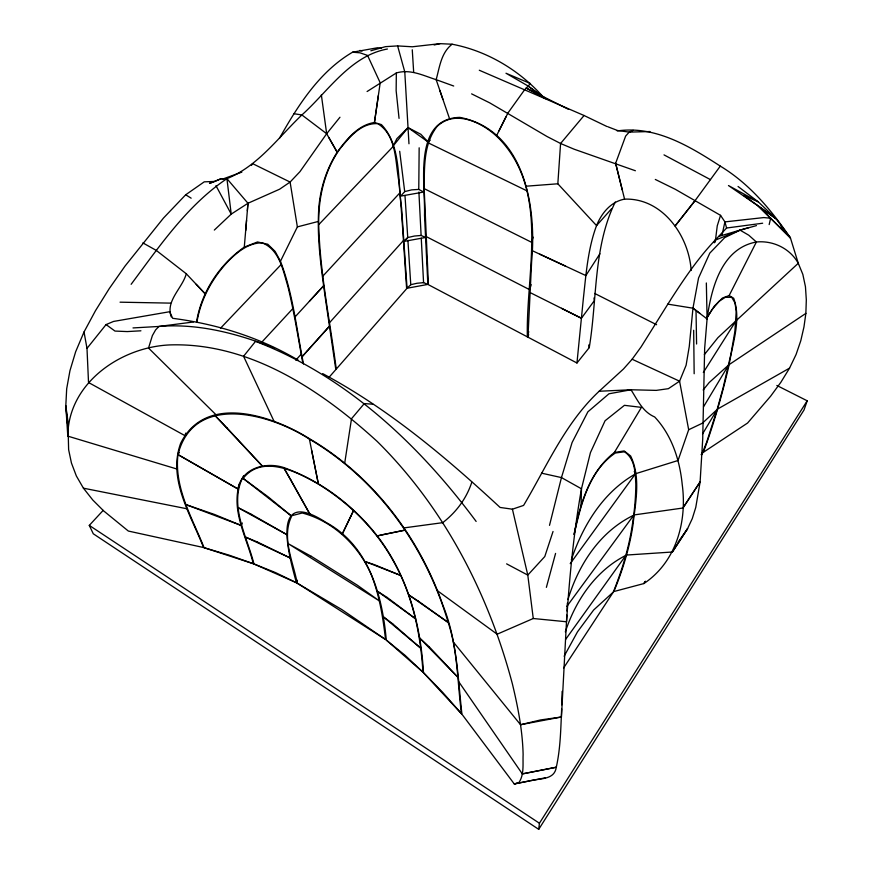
<?xml version="1.0" encoding="UTF-8"?>
<svg xmlns="http://www.w3.org/2000/svg" width="873" height="873" viewBox="0 0 873 873"><rect width="100%" height="100%" fill="white"/><g stroke="black" fill="none" stroke-linecap="round" stroke-linejoin="round"><path stroke-width="1.31" d="M424.169 188.623C424.464 167.583 423.394 143.936 437.089 126.465C456.088 108.263 485.039 123.759 500.142 139.735C549.717 192.78 525.808 272.758 527.357 336.858L428.414 284.707L424.169 188.623L531.581 242.301L533.087 237.118M574.074 534.189C580.021 504.419 589.351 471.878 614.352 452.509L624.173 450.926L630.622 455.957C641.055 477.586 635.479 502.652 632.892 525.491C629.411 548.222 622.656 570.331 613.85 591.545L643.892 583.557C676.28 561.95 687.226 521.476 682.217 484.482C679.772 459.973 671.85 435.223 654.695 416.978C642.484 411.707 637.672 400.15 630.972 389.762L599.14 391.257C565.169 422.99 546.869 466.204 523.582 505.423L512.418 509.188L500.098 507.453C445.612 456.983 388.507 408.859 322.661 373.6M176.586 468.921L67.81 436.129C68.083 383.236 120.583 347.072 169.668 344.922C249.274 342.26 320.62 389.805 377.169 441.411C443.953 507.388 488.498 593.542 512.364 683.799C517.94 706.988 522.545 730.592 523.123 754.501C522.665 763.788 524.411 774.384 518.955 782.535L514.262 783.943L461.926 714.212C457.834 677.546 457.005 640.007 442.917 605.284C419.051 536.633 372.389 475.578 309.315 438.617C272.649 415.723 205.602 392.61 180.624 443.386C167.572 479.342 190.849 514.895 203.551 547.524L128.331 531.046L103.767 510.989L92.789 500.022L83.426 488.182L76.355 475.971L71.444 463.039L68.629 449.66L67.887 420.961L65.802 405.759L66.686 388.747L69.949 370.719L75.645 351.764L84.026 331.98L95.484 310.69L109.223 288.647L125.057 266.047L163.491 218.043L185.687 194.788L204.238 181.846L214.878 181.431L209.509 183.363L221.033 178.747L226.925 178.659C258.092 166.121 278.269 137.421 301.894 114.952C328.106 91.414 350.4 55.763 387.416 49.008M436.162 79.672C423.154 75.569 410.31 68.803 396.342 72.961L396.146 90.705L399.048 118.368M615.29 202.001C593.182 246.906 597.318 299.232 589.242 347.629L576.955 362.993L527.958 337.174L531.635 261.464C536.797 206.443 524.378 130.11 459.809 117.375C412.482 118.641 425.544 183.963 424.507 215.14L427.846 284.412L407.047 288.254L401.58 207.709C397.401 180.591 401.678 145.78 381.403 124.599L374.441 122.504C357.766 125.014 346.625 139.527 337.164 152.197C326.928 168.391 320.838 186.789 318.972 205.832C316.615 236.092 320.937 266.32 325.072 296.231L335.821 369.585L328.641 377.78M678.125 542.198L687.531 528.732L692.267 518.649L695.759 507.442L700.113 481.918L702.7 439.261L704.664 348.218L707.086 318.929L706.344 282.972M581.058 505.38L581.473 488.793L590.421 452.651L605.065 420.764L624.435 405.323L641.426 407.375L614.352 452.509M530.5 780.691C539.83 778.236 554.519 780.178 556.287 767.236C560.564 748.128 560.761 728.377 561.655 708.898M561.765 704.849L562.125 691.361M318.7 224.688C318.23 197.953 324.276 170.682 340.066 148.705C349.615 137.039 361.073 122.831 377.736 123.65C396.757 135.348 395.196 161.494 398.819 181.006C402.3 216.831 404.068 252.81 406.654 288.701L336.258 369.093C330.049 321.046 319.976 273.249 318.7 224.688L393.134 146.511M738.045 186.473L758.321 201.892L776.097 218.796L790.447 237.98L798.271 263.286L802.833 274.362L805.452 286.715L806.314 299.865L805.866 313.396L803.957 326.971L800.792 340.71L796.1 354.438L789.552 368.133L780.844 382.319L770.619 396.222L747.561 423.045L703.387 452.269C713.896 423.656 722.331 394.301 729.162 364.608C732.556 343.013 741.472 319.682 733.68 298.239L729.141 295.554L722.484 298.009L714.376 306.085L706.824 317.739M566.839 615.072L561.448 716.995L520.548 724.721L453.578 642.321M567.014 611.056L567.385 603.025M419.16 147.799L418.767 189.408L423.667 192.038L400.707 196.119L404.701 191.602L411.641 189.877L418.767 189.408M576.955 362.993L583.491 297.311C586.165 273.173 587.976 248.543 596.543 225.605L557.836 183.788L560.575 143.488L584.059 115.509L606.964 126.53M179.423 452.334L177.961 454.593L237.958 488.967C242.05 466.597 268.797 460.868 287.282 468.877C322.748 482.223 353.947 506.154 377.234 535.913C407.429 575.001 420.71 623.999 423.481 672.668L461.501 713.754C457.419 683.264 457.965 652.033 448.198 622.482C426.068 547.218 377.529 479.168 309.402 439.108C270.521 413.769 193.751 392.261 177.961 454.593C174.076 487.789 192.246 517.907 204.075 547.698L253.301 563.696C246.917 537.703 230.919 511.12 239.486 483.828M196.501 322.29C201.281 292.16 219.396 264.552 244.287 247.103L246.546 220.334M245.717 230.537L247.965 203.267L226.925 178.659C187.138 205.406 159.443 246.328 131.136 284.303M247.343 210.731L247.965 203.267L279.622 189.201L290.098 182.064L299.952 171.665L326.666 133.722L339.957 117.244M756.455 225.605L740.075 230.145L724.743 237.598L709.782 253.137L698.542 278.04L692.966 308.191L689.266 346.461L686.102 365.252L679.576 381.195L668.369 388.681L656.234 390.384L630.972 389.762L608.961 393.788L587.889 411.816L572.077 442.556L561.459 477.586L549.51 525.35M142.877 242.912L156.212 250.365L186.298 273.773C182.25 288.417 165.357 300.825 171.261 316.91M103.178 510.389L89.286 525.393L93.269 533.774L538.717 829.35L539.427 823.239L807.198 400.805L776.839 385.462M715.227 242.039L717.257 225.834L720.541 215.347L675.287 189.288L655.307 179.445M378.358 95.539L374.441 122.504L380.202 82.782L367.544 55.414L359.949 52.806L352.572 52.205C319.474 71.553 297.879 105.578 279.491 138.25M344.682 463.312L351.503 418.734L364.292 403.577L372.891 404.21M297.475 580.283L296.427 582.749L253.956 563.958C246.841 535.782 228.126 504.398 243.643 475.741M574.128 534.527C580.763 505.151 588.86 470.831 615.356 453L624.446 451.799C635.097 458.707 635.26 472.806 635.806 484.177C635.784 498.134 634.355 512.047 632.183 525.83C628.724 548.593 621.816 570.658 613.348 592.025L563.598 667.998M722.058 234.99L724.917 221.895L720.541 215.347M196.905 322.268C200.681 298.937 212.652 277.516 228.879 260.525C237.936 251.566 248.609 242.978 261.976 242.803C279.491 249.405 282.983 270.357 287.839 286.235C294.081 311.683 298.13 337.6 302.866 363.354M769.178 224.579L770.641 218.239L758.222 205.984L728.464 185.545L758.321 201.892L743.534 195.356L776.097 218.796L758.222 205.984L790.447 237.98C771.383 210.131 749.612 183.821 720.29 166.11C689.659 146.304 655.263 125.33 617.211 130.95M449.344 118.128L436.162 79.672C439.621 67.134 441.072 52.784 452.105 44.217C487.352 50.885 519.795 70.506 543.475 97.252M546.378 587.354L555.577 553.406M527.357 336.858L528.754 331.707M527.958 337.174L528.667 334.588M530.031 288.428L531.111 284.62M553.035 531.482L544.785 556.548L527.794 575.1L533.261 618.51L497.152 634.202L437.351 590.639M185.774 433.084L184.923 435.638L88.522 382.505L86.994 348.382L84.026 331.98M714.212 242.749L715.063 240.25L726.587 228.017L762.664 223.226M714.278 242.541L715.063 240.25L740.075 230.145L748.794 235.23L756.378 241.996C773.118 240.337 790.032 248.434 798.271 263.286L736.55 320.315M599.14 391.257L623.508 368.963L632.128 359.25L679.576 381.195L688.677 429.745L678.037 460.497L636.002 473.581L634.224 471.518M567.985 599.522C578.493 564.602 600.046 531.395 633.711 515.223L566.893 606.353M565.333 631.899C575.656 600.329 595.659 570.702 625.876 555.37L565.562 639.516M807.198 400.805L804.011 409.983L538.717 829.35M701.499 454.986L706.617 442.371L717.137 409.481L723.117 387.798L730.985 353.914L734.87 331.609L736.212 311.246L735.022 302.996L731.716 297.3L725.234 297.333L719.134 301.25L711.997 309.697L706.443 318.907M691.165 270.477C688.939 235.666 662.323 197.745 624.577 199.142L615.629 163.295L625.635 136.09L629.215 132.118L633.198 130.339M571.335 559.8C582.848 525.47 603.047 492.263 635.282 474.028L570.233 563.652M241.221 525.47L214.42 514.426L186.145 504.681L241.221 525.47L242.356 523.003M471.813 482.202C466.422 498.592 456.295 512.145 442.742 522.665L404.123 527.881M251.435 165.423L252.646 163.655L290.098 182.064L297.366 226.893L280.462 261.256C293.121 294.157 296.602 329.623 303.477 363.965M496.628 135.533L507.911 113.032L524.575 89.821L530.457 83.557L505.991 73.245L527.947 85.914L546.902 99.424M498.941 130.95L505.969 116.917M729.141 295.554L756.378 241.996C721.349 248.423 711.211 288.625 707.086 318.929L692.966 308.191L667.845 304.142L641.077 346.93L632.128 359.25M564.122 656.256L577.479 631.856L593.629 610.02L613.348 592.025M702.547 433.968L717.137 409.481L702.459 423.143M703.518 406.84L728.606 365.023L709.138 382.592L703.158 390.002M682.893 508.021L700.113 481.918L682.893 508.021L634.431 514.884M703.332 372.498L735.994 320.828L717.922 337.676L704.347 354.634M672.363 552.009L687.531 528.732L672.363 552.009L626.563 555.042M599.937 253.748L585.859 275.573L532.039 250.573M667.845 304.142C682.119 281.826 696.785 259.543 715.063 240.25M720.29 166.11L695.148 200.517L675.178 225.889L695.148 200.517M530.118 292.586L581.407 318.263L594.371 300.618L593.989 297.966M86.994 348.382L106.07 324.581L113.555 321.439L169.711 311.716L172.679 318.318C216.886 324.047 259.718 337.305 298.315 360.254M611.416 208.92L596.543 225.605C601.53 213.241 610.816 201.663 624.577 199.142M295.783 360.2L301.218 354.165M329.448 322.781L403.402 240.577M309.424 301.272L323.599 285.809L295.03 316.932M261.103 342.914L292.837 308.595M322.835 276.152L399.965 192.747M701.128 454.626L702.94 452.694M243.12 478.393L268.076 496.792L290.895 515.572L243.12 478.393C262.457 453.884 297.093 471.867 318.383 484.1C348.84 502.815 375.161 528.536 392.675 559.844C412.329 594.022 420.557 633.154 422.947 672.145L386.281 640.051C382.374 595.102 368.581 545.341 325.804 522.294C269.408 485.857 288.767 554.922 296.427 582.749L275.606 572.633L253.956 563.958M220.498 328.237L281.117 264.563M403.872 241.428L407.746 237.554L414.337 236.048L421.113 235.459L425.588 237.467L403.872 241.428L407.746 237.554L404.985 195.519M407.047 288.254L410.768 284.696L417.076 283.256L423.569 282.645L427.846 284.412M214.322 230.068L231.225 214.114L247.965 203.267M427.945 141.841L420.851 134.289L408.018 127.611L393.472 145.562L396.844 138.709L408.018 127.611L427.945 141.841L430.138 140.291M367.096 91.523L396.342 72.961M729.162 364.608L805.866 313.396M717.606 409.044L789.552 368.133M688.677 429.745L703.027 422.903M216.111 180.897L221.033 178.747L223.619 179.085M241.854 172.123L224.339 178.463M244.287 247.103L257.48 241.963L267.782 244.244L275.159 251.457L280.462 261.256M370.872 50.765L385.451 46.662L397.619 45.909L412.318 46.782L440.036 43.65L452.105 44.217M719.112 236.288L748.663 227.613M318.187 221.48L297.366 226.893M352.572 52.205L377.714 47.731L381.294 48.441M520.548 724.721L540.594 719.941L561.448 716.995M434.11 44.981L440.036 43.65M522.338 773.904L556.287 767.236L522.338 773.904L458.631 681.573M529.267 780.931L514.262 783.943L545.352 777.81M193.5 321.984L158.93 326.458L133.002 327.932M526.539 186.167L557.836 183.788M140.924 330.802L127.262 331.576L114.985 331.074L106.07 324.581M650.003 131.539L629.215 132.118L617.484 130.481L607.924 126.803M120.059 302.178L170.628 303.127M293.71 113.676L301.894 114.952L326.666 133.722L337.164 152.197L329.001 137.836M533.261 618.51L566.533 621.772C569.48 577.249 573.67 532.759 581.473 488.793L561.459 477.586L541.511 473.155M83.426 488.182L187.149 508.817M359.883 50.416L362.131 50.983M204.075 547.698L229.108 555.163L253.301 563.696M635.38 170.748L574.139 149.207L560.575 143.488L547.131 136.57L489.72 102.861L471.616 93.869M274.558 348.131C237.794 333.704 198.771 323.174 158.93 326.458L155.59 329.929L152.371 335.614L148.53 348.054L215.849 414.599M436.162 79.672L453.709 86.023M479.299 70.244L584.059 115.509M539.82 254.196L565.595 266.167M428.403 142.954L527.172 190.958M568.585 109.398L526.124 88.009L539.972 95.626M561.546 308.311L581.407 318.263M594.677 293.437L656.605 324.723M664.015 154.881L710.502 179.652M426.068 236.507L529.671 289.705M506.613 563.86L527.794 575.1L512.418 509.188M177.961 454.593L237.958 488.967M542.286 96.892L544.588 98.158M297.213 583.175L341.856 609.605L385.539 639.494C383.051 617.855 379.559 596.139 371.691 575.711C359.37 546.203 333.497 521.126 302.222 512.997L291.898 515.67C281.03 537.048 293.132 561.372 297.213 583.175L385.539 639.494M185.687 194.788L191.154 198.182M540.638 95.332L544.817 98.06M89.286 525.393L539.427 823.239M692.966 308.191L699.862 313.342M527.947 85.914L539.198 94.513M386.281 640.051L405.028 655.296L422.947 672.145M790.447 237.98L770.641 218.239L763.875 217.563L724.917 221.895L726.587 228.017M423.481 672.668L442.687 692.376L461.501 713.754M196.196 284.314L205.068 293.699L186.298 273.773M476.134 521.432C418.985 444.477 346.265 376.067 255.527 341.365L243.567 356.271L274.122 421.463M215.98 185.676L231.225 214.114L226.925 178.659M780.964 225.856L782.077 228.29M397.619 45.909L404.777 71.881L408.968 143.772M439.828 90.41L442.862 99.271M615.629 163.295L622.263 189.932M67.516 423.798L65.802 405.759L67.81 436.129M588.708 344.977L589.242 347.629M311.661 450.468L318.307 483.664L309.402 439.108M399.692 151.291L404.701 191.602M321.351 94.841L326.666 133.722M407.909 240.261L410.768 284.696M412.263 49.805L413.66 71.924M421.113 235.459L418.898 192.027M421.255 238.165L423.569 282.645M696.021 310.45L696.589 344.006M693.664 330.289L694.166 373.742M350.728 516.467L342.194 534.167L353.598 510.443L350.728 516.467M645.333 581.342L643.892 583.557L645.333 581.363M307.394 350.771L302.167 356.642L329.47 326.196L307.394 350.771M384.044 534.407L377.234 535.913L405.279 530.064L384.044 534.407M374.31 564.645L365.471 561.699L400.576 575.416L374.31 564.645M257.142 541.882L245.542 537.113L290.447 558.076L257.142 541.882M250.649 513.913L237.86 507.54L286.759 534.582L250.649 513.913M311.268 556.319L288.232 543.704L379.34 600.875L357.363 585.216L311.268 556.319M387.186 597.481L377.398 591.239L415.635 618.848L387.186 597.481M418.407 601.202L408.837 594.971L448.198 622.482L418.407 601.202M392.61 623.748L382.909 616.458L420.382 647.908L392.61 623.748M429.254 646.871L419.597 638.01L458.009 677.404L429.254 646.871M227.013 427.966L214.998 415.504L262.118 465.833L227.013 427.966M290.916 480.117L284.129 468.375L310.035 514.404L290.916 480.117"/></g></svg>
